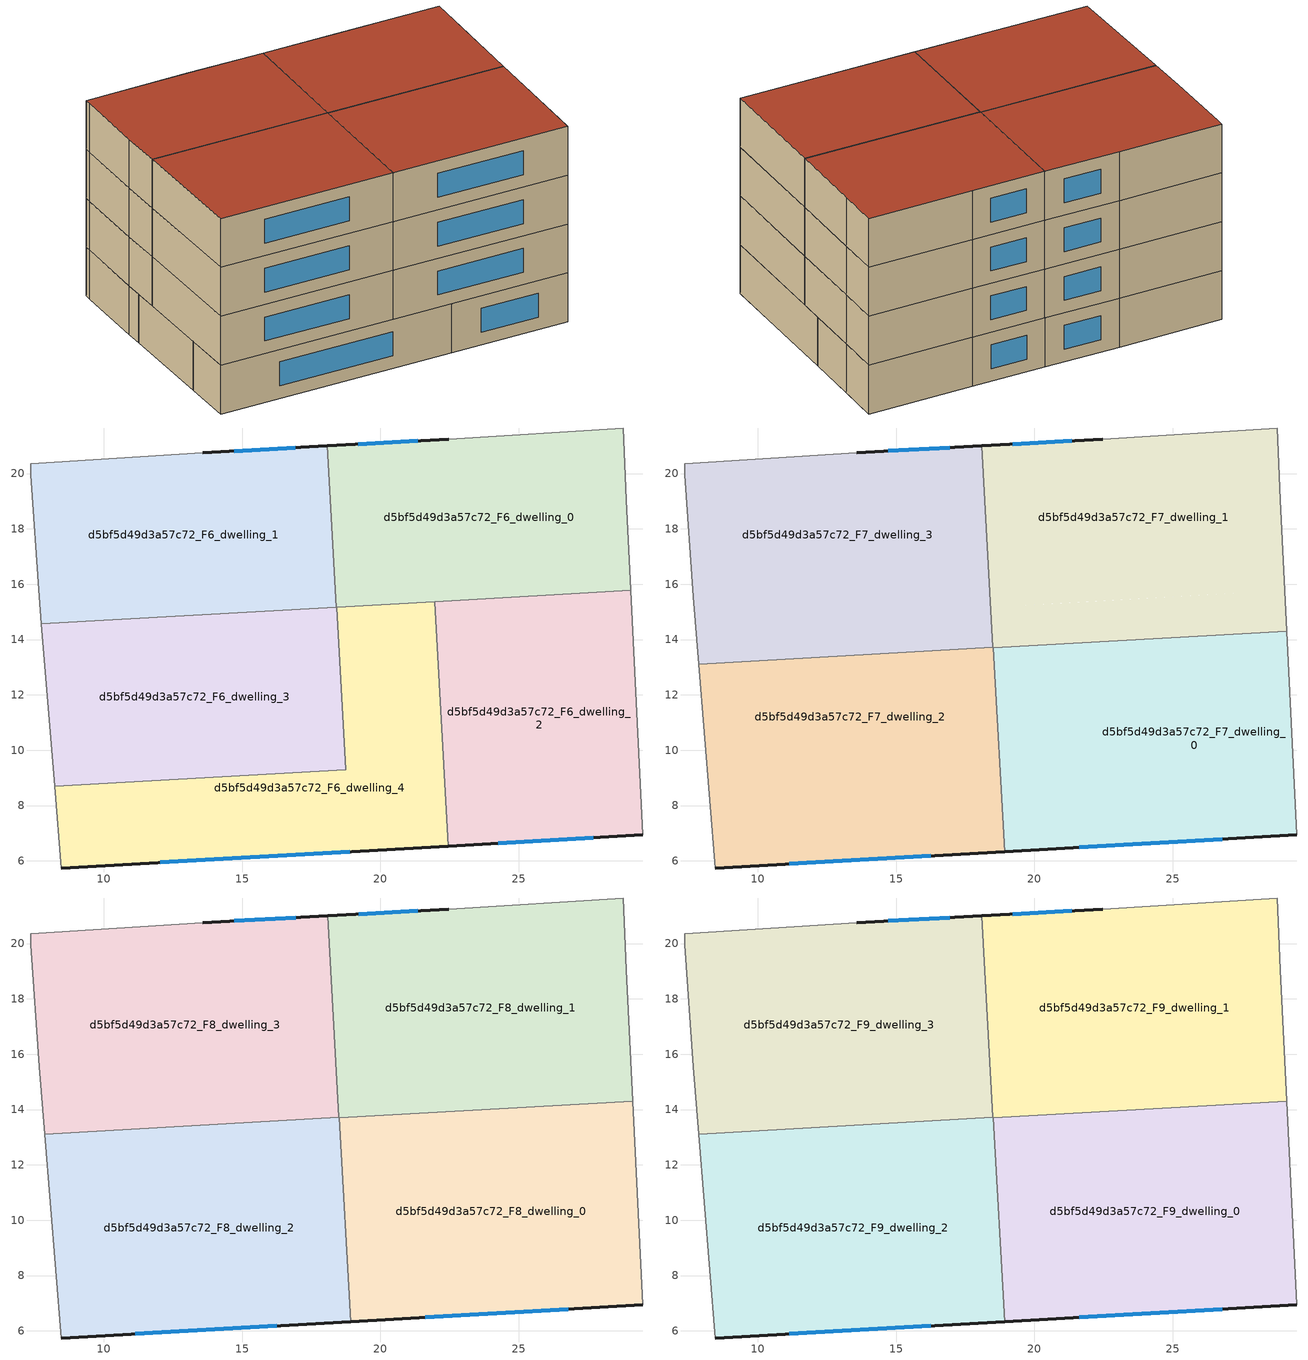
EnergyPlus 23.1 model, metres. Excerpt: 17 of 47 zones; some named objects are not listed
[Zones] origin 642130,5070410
d5bf5d49d3a57c72_F6_dwelling_0
 floor to d5bf5d49d3a57c72_F5_dwelling_0 (EU_floor_Construction): 28.78,21.65 28.88,19.04 29.04,15.77 18.41,15.17 18.07,21 22.48,21.25 z18
 wall outside (EU_wall_Construction): 22.48,21.25 18.07,21 z18:21
 wall adiabatic (EU_wall_Construction): 29.04,15.77 28.88,19.04 28.78,21.65 22.48,21.25 z18:21
 wall to d5bf5d49d3a57c72_F6_dwelling_1 (EU_wall_Construction): 18.07,21 18.41,15.17 z18:21
 wall to d5bf5d49d3a57c72_F6_dwelling_2 (EU_wall_Construction): 21.96,15.37 29.04,15.77 z18:21
 wall to d5bf5d49d3a57c72_F6_dwelling_4 (EU_wall_Construction): 18.42,15.17 21.96,15.37 z18:21
 wall to d5bf5d49d3a57c72_F6_dwelling_3 (EU_wall_Construction): 18.4,15.17 18.42,15.17 z18:21
 window (EU_Window_Construction): 21.35,21.19 19.2,21.06 z18.77:20.23
d5bf5d49d3a57c72_F6_dwelling_1
 floor to d5bf5d49d3a57c72_F5_dwelling_1 (EU_floor_Construction): 18.07,21 18.41,15.17 7.75,14.56 7.67,15.55 7.37,19.95 7.37,20.35 13.57,20.75 z18
 wall outside (EU_wall_Construction): 18.07,21 13.57,20.75 z18:21
 wall adiabatic (EU_wall_Construction): 13.57,20.75 7.37,20.35 7.37,19.95 7.67,15.55 7.75,14.56 z18:21
 wall to d5bf5d49d3a57c72_F6_dwelling_3 (EU_wall_Construction): 7.75,14.56 18.41,15.17 z18:21
 window (EU_Window_Construction): 16.92,20.94 14.72,20.81 z18.77:20.23
d5bf5d49d3a57c72_F6_dwelling_2
 floor to d5bf5d49d3a57c72_F5_dwelling_2 (EU_floor_Construction): 29.04,15.77 29.48,6.93 22.46,6.54 21.96,15.37 z18
 wall outside (EU_wall_Construction): 22.46,6.54 29.48,6.93 z18:21
 wall to d5bf5d49d3a57c72_F6_dwelling_4 (EU_wall_Construction): 21.96,15.37 22.46,6.54 z18:21
 wall adiabatic (EU_wall_Construction): 29.48,6.93 29.04,15.77 z18:21
 window (EU_Window_Construction): 24.25,6.64 27.69,6.83 z18.77:20.23
d5bf5d49d3a57c72_F6_dwelling_3
 floor to d5bf5d49d3a57c72_F5_dwelling_3 (EU_floor_Construction): 18.42,15.17 18.76,9.29 8.22,8.7 7.75,14.56 z18
 wall to d5bf5d49d3a57c72_F6_dwelling_4 (EU_wall_Construction): 8.22,8.7 18.76,9.29 18.42,15.17 z18:21
 wall adiabatic (EU_wall_Construction): 7.75,14.56 8.22,8.7 z18:21
d5bf5d49d3a57c72_F6_dwelling_4
 floor to d5bf5d49d3a57c72_F5_dwelling_4 (EU_floor_Construction): 21.96,15.37 22.46,6.54 8.46,5.74 8.22,8.7 18.76,9.29 18.42,15.17 z18
 wall outside (EU_wall_Construction): 8.46,5.74 22.46,6.54 z18:21
 wall adiabatic (EU_wall_Construction): 8.22,8.7 8.46,5.74 z18:21
 window (EU_Window_Construction): 12.04,5.94 18.89,6.33 z18.77:20.23
d5bf5d49d3a57c72_F7_dwelling_0
 floor to d5bf5d49d3a57c72_F6_dwelling_2 (EU_floor_Construction): 29.12,14.3 29.48,6.93 22.46,6.54 22.04,13.89 z21
 floor to d5bf5d49d3a57c72_F6_dwelling_4 (EU_floor_Construction): 22.04,13.89 22.46,6.54 18.92,6.34 18.51,13.69 z21
 wall outside (EU_wall_Construction): 18.92,6.33 29.48,6.93 z21:24
 wall to d5bf5d49d3a57c72_F7_dwelling_1 (EU_wall_Construction): 29.12,14.3 18.51,13.69 z21:24
 wall adiabatic (EU_wall_Construction): 29.48,6.93 29.12,14.3 z21:24
 wall to d5bf5d49d3a57c72_F7_dwelling_2 (EU_wall_Construction): 18.51,13.69 18.92,6.33 z21:24
 window (EU_Window_Construction): 21.62,6.49 26.78,6.78 z21.77:23.23
d5bf5d49d3a57c72_F7_dwelling_1
 floor to d5bf5d49d3a57c72_F6_dwelling_0 (EU_floor_Construction): 28.78,21.65 28.88,19.04 29.04,15.77 18.42,15.17 18.09,21 22.48,21.25 z21
 floor to d5bf5d49d3a57c72_F6_dwelling_2 (EU_floor_Construction): 29.04,15.77 29.12,14.3 22.04,13.89 21.96,15.37 z21
 floor to d5bf5d49d3a57c72_F6_dwelling_4 (EU_floor_Construction): 21.96,15.37 22.04,13.89 18.51,13.69 18.42,15.17 z21
 wall outside (EU_wall_Construction): 22.48,21.25 18.09,21 z21:24
 wall adiabatic (EU_wall_Construction): 29.12,14.3 28.88,19.04 28.78,21.65 22.48,21.25 z21:24
 wall to d5bf5d49d3a57c72_F7_dwelling_3 (EU_wall_Construction): 18.09,21 18.5,13.72 z21:24
 wall to d5bf5d49d3a57c72_F7_dwelling_2 (EU_wall_Construction): 18.51,13.72 18.51,13.69 z21:24
 window (EU_Window_Construction): 21.36,21.19 19.21,21.07 z21.77:23.23
d5bf5d49d3a57c72_F7_dwelling_2
 floor to d5bf5d49d3a57c72_F6_dwelling_3 (EU_floor_Construction): 18.5,13.72 18.76,9.29 8.22,8.7 7.87,13.11 z21
 floor to d5bf5d49d3a57c72_F6_dwelling_4 (EU_floor_Construction): 18.51,13.72 18.92,6.34 8.46,5.74 8.22,8.7 18.76,9.29 z21
 wall outside (EU_wall_Construction): 8.46,5.74 18.92,6.33 z21:24
 wall adiabatic (EU_wall_Construction): 7.86,13.11 8.46,5.74 z21:24
 wall to d5bf5d49d3a57c72_F7_dwelling_3 (EU_wall_Construction): 18.51,13.72 7.86,13.11 z21:24
 window (EU_Window_Construction): 11.14,5.89 16.25,6.18 z21.77:23.23
d5bf5d49d3a57c72_F7_dwelling_3
 floor to d5bf5d49d3a57c72_F6_dwelling_1 (EU_floor_Construction): 18.07,21 18.41,15.17 7.75,14.56 7.67,15.55 7.37,19.95 7.37,20.35 13.57,20.75 z21
 floor to d5bf5d49d3a57c72_F6_dwelling_0 (EU_floor_Construction): 18.09,21 18.42,15.17 18.41,15.17 18.07,21 z21
 floor to d5bf5d49d3a57c72_F6_dwelling_3 (EU_floor_Construction): 18.42,15.17 18.5,13.72 7.87,13.11 7.75,14.56 z21
 wall outside (EU_wall_Construction): 18.09,21 13.57,20.75 z21:24
 wall adiabatic (EU_wall_Construction): 13.57,20.75 7.37,20.35 7.37,19.95 7.67,15.55 7.86,13.11 z21:24
 window (EU_Window_Construction): 16.94,20.94 14.73,20.81 z21.77:23.23
d5bf5d49d3a57c72_F8_dwelling_0
 floor to d5bf5d49d3a57c72_F7_dwelling_0 (EU_floor_Construction): 29.12,14.3 29.48,6.93 18.92,6.33 18.51,13.69 z24
 wall outside (EU_wall_Construction): 18.92,6.33 29.48,6.93 z24:27
 wall to d5bf5d49d3a57c72_F8_dwelling_1 (EU_wall_Construction): 29.12,14.3 18.51,13.69 z24:27
 wall adiabatic (EU_wall_Construction): 29.48,6.93 29.12,14.3 z24:27
 wall to d5bf5d49d3a57c72_F8_dwelling_2 (EU_wall_Construction): 18.51,13.69 18.92,6.33 z24:27
 window (EU_Window_Construction): 21.62,6.49 26.78,6.78 z24.77:26.23
d5bf5d49d3a57c72_F8_dwelling_1
 floor to d5bf5d49d3a57c72_F7_dwelling_1 (EU_floor_Construction): 28.78,21.65 28.88,19.04 29.12,14.3 18.51,13.69 18.09,21 22.48,21.25 z24
 wall outside (EU_wall_Construction): 22.48,21.25 18.09,21 z24:27
 wall adiabatic (EU_wall_Construction): 29.12,14.3 28.88,19.04 28.78,21.65 22.48,21.25 z24:27
 wall to d5bf5d49d3a57c72_F8_dwelling_3 (EU_wall_Construction): 18.09,21 18.5,13.72 z24:27
 wall to d5bf5d49d3a57c72_F8_dwelling_2 (EU_wall_Construction): 18.51,13.72 18.51,13.69 z24:27
 window (EU_Window_Construction): 21.36,21.19 19.21,21.07 z24.77:26.23
d5bf5d49d3a57c72_F8_dwelling_2
 floor to d5bf5d49d3a57c72_F7_dwelling_2 (EU_floor_Construction): 18.51,13.72 18.92,6.33 8.46,5.74 7.86,13.11 z24
 wall outside (EU_wall_Construction): 8.46,5.74 18.92,6.33 z24:27
 wall adiabatic (EU_wall_Construction): 7.86,13.11 8.46,5.74 z24:27
 wall to d5bf5d49d3a57c72_F8_dwelling_3 (EU_wall_Construction): 18.51,13.72 7.86,13.11 z24:27
 window (EU_Window_Construction): 11.14,5.89 16.25,6.18 z24.77:26.23
d5bf5d49d3a57c72_F8_dwelling_3
 floor to d5bf5d49d3a57c72_F7_dwelling_3 (EU_floor_Construction): 18.09,21 18.51,13.72 7.86,13.11 7.67,15.55 7.37,19.95 7.37,20.35 13.57,20.75 z24
 wall outside (EU_wall_Construction): 18.09,21 13.57,20.75 z24:27
 wall adiabatic (EU_wall_Construction): 13.57,20.75 7.37,20.35 7.37,19.95 7.67,15.55 7.86,13.11 z24:27
 window (EU_Window_Construction): 16.94,20.94 14.73,20.81 z24.77:26.23
d5bf5d49d3a57c72_F9_dwelling_0
 floor to d5bf5d49d3a57c72_F8_dwelling_0 (EU_floor_Construction): 29.12,14.3 29.48,6.93 18.92,6.33 18.51,13.69 z27
 wall outside (EU_wall_Construction): 18.92,6.33 29.48,6.93 z27:30
 wall to d5bf5d49d3a57c72_F9_dwelling_1 (EU_wall_Construction): 29.12,14.3 18.51,13.69 z27:30
 wall adiabatic (EU_wall_Construction): 29.48,6.93 29.12,14.3 z27:30
 wall to d5bf5d49d3a57c72_F9_dwelling_2 (EU_wall_Construction): 18.51,13.69 18.92,6.33 z27:30
 window (EU_Window_Construction): 21.62,6.49 26.78,6.78 z27.77:29.23
 roof outside (EU_roof_Construction): 29.48,6.93 29.12,14.3 18.51,13.69 18.92,6.33 z30
d5bf5d49d3a57c72_F9_dwelling_1
 floor to d5bf5d49d3a57c72_F8_dwelling_1 (EU_floor_Construction): 28.78,21.65 28.88,19.04 29.12,14.3 18.51,13.69 18.09,21 22.48,21.25 z27
 wall outside (EU_wall_Construction): 22.48,21.25 18.09,21 z27:30
 wall adiabatic (EU_wall_Construction): 29.12,14.3 28.88,19.04 28.78,21.65 22.48,21.25 z27:30
 wall to d5bf5d49d3a57c72_F9_dwelling_3 (EU_wall_Construction): 18.09,21 18.5,13.72 z27:30
 wall to d5bf5d49d3a57c72_F9_dwelling_2 (EU_wall_Construction): 18.51,13.72 18.51,13.69 z27:30
 window (EU_Window_Construction): 21.36,21.19 19.21,21.07 z27.77:29.23
 roof outside (EU_roof_Construction): 29.12,14.3 28.88,19.04 28.78,21.65 22.48,21.25 18.09,21 18.51,13.69 z30
d5bf5d49d3a57c72_F9_dwelling_2
 floor to d5bf5d49d3a57c72_F8_dwelling_2 (EU_floor_Construction): 18.51,13.72 18.92,6.33 8.46,5.74 7.86,13.11 z27
 wall outside (EU_wall_Construction): 8.46,5.74 18.92,6.33 z27:30
 wall adiabatic (EU_wall_Construction): 7.86,13.11 8.46,5.74 z27:30
 wall to d5bf5d49d3a57c72_F9_dwelling_3 (EU_wall_Construction): 18.51,13.72 7.86,13.11 z27:30
 window (EU_Window_Construction): 11.14,5.89 16.25,6.18 z27.77:29.23
 roof outside (EU_roof_Construction): 18.92,6.33 18.51,13.72 7.86,13.11 8.46,5.74 z30
d5bf5d49d3a57c72_F9_dwelling_3
 floor to d5bf5d49d3a57c72_F8_dwelling_3 (EU_floor_Construction): 18.09,21 18.51,13.72 7.86,13.11 7.67,15.55 7.37,19.95 7.37,20.35 13.57,20.75 z27
 wall outside (EU_wall_Construction): 18.09,21 13.57,20.75 z27:30
 wall adiabatic (EU_wall_Construction): 13.57,20.75 7.37,20.35 7.37,19.95 7.67,15.55 7.86,13.11 z27:30
 window (EU_Window_Construction): 16.94,20.94 14.73,20.81 z27.77:29.23
 roof outside (EU_roof_Construction): 18.51,13.72 18.09,21 13.57,20.75 7.37,20.35 7.37,19.95 7.67,15.55 7.86,13.11 z30
[Building]
EU S2 Campaign: North Axis=0; Terrain=City; Solar Distribution=FullExterior
[Site:Location]
Lyon-Bron: Latitude=45.75; Longitude=5; Time Zone=1; Elevation=198
[SizingPeriod:WeatherFileDays]
AnnualSizingPeriod: Begin Month=1; Begin Day of Month=1; End Month=12; End Day of Month=31; Day of Week for Start Day=Monday; Use Weather File Daylight Saving Period=No; Use Weather File Rain and Snow Indicators=No
[MATERIAL]
EU_InternalMass_Material: Roughness=MediumRough; Thickness=0.1; Conductivity=1; Density=1800; Specific Heat=900; Thermal Absorptance=0.9; Solar Absorptance=0.7; Visible Absorptance=0.7
[MATERIAL:NOMASS] Roughness=MediumRough; Thermal Absorptance=0.9; Solar Absorptance=0.7; Visible Absorptance=0.7
Name | Thermal Resistance
EU_wall_NoMass | 0.370959
EU_roof_NoMass | 0.369943
EU_floor_NoMass | 0.443696
[WINDOWMATERIAL:SIMPLEGLAZINGSYSTEM]
EU_Window_SimpleGlazing: UFactor=2.34218; Solar Heat Gain Coefficient=0.76; Visible Transmittance=0.76
[CONSTRUCTION]
EU_wall_Construction: EU_wall_NoMass
EU_roof_Construction: EU_roof_NoMass
EU_floor_Construction: EU_floor_NoMass
EU_Window_Construction: EU_Window_SimpleGlazing
EU_InternalMass_Construction: EU_InternalMass_Material
[ZONE] Type=1; Multiplier=1; Ceiling Height=autocalculate; Floor Area=autocalculate; Part of Total Floor Area=Yes
Name | Volume
d5bf5d49d3a57c72_F6_dwelling_0 | 187.51
d5bf5d49d3a57c72_F7_dwelling_0; d5bf5d49d3a57c72_F8_dwelling_0; d5bf5d49d3a57c72_F9_dwelling_0; d5bf5d49d3a57c72_F7_dwelling_2; d5bf5d49d3a57c72_F8_dwelling_2; d5bf5d49d3a57c72_F9_dwelling_2 | 234.404
d5bf5d49d3a57c72_F6_dwelling_1 | 187.505
d5bf5d49d3a57c72_F7_dwelling_1; d5bf5d49d3a57c72_F8_dwelling_1; d5bf5d49d3a57c72_F9_dwelling_1 | 234.395
d5bf5d49d3a57c72_F6_dwelling_2 | 187.53
d5bf5d49d3a57c72_F6_dwelling_3 | 187.545
d5bf5d49d3a57c72_F7_dwelling_3; d5bf5d49d3a57c72_F8_dwelling_3; d5bf5d49d3a57c72_F9_dwelling_3 | 234.414
d5bf5d49d3a57c72_F6_dwelling_4 | 187.512
[INTERNALMASS] Construction=EU_InternalMass_Construction
Name | Zone or ZoneList | Surface Area
d5bf5d49d3a57c72_F6_dwelling_0_EU_InternalMass | d5bf5d49d3a57c72_F6_dwelling_0 | 62.5027
d5bf5d49d3a57c72_F6_dwelling_1_EU_InternalMass | d5bf5d49d3a57c72_F6_dwelling_1 | 62.5007
d5bf5d49d3a57c72_F6_dwelling_2_EU_InternalMass | d5bf5d49d3a57c72_F6_dwelling_2 | 62.5107
d5bf5d49d3a57c72_F6_dwelling_3_EU_InternalMass | d5bf5d49d3a57c72_F6_dwelling_3 | 62.5171
d5bf5d49d3a57c72_F6_dwelling_4_EU_InternalMass | d5bf5d49d3a57c72_F6_dwelling_4 | 62.504
d5bf5d49d3a57c72_F7_dwelling_0_EU_InternalMass | d5bf5d49d3a57c72_F7_dwelling_0 | 78.1341
d5bf5d49d3a57c72_F7_dwelling_1_EU_InternalMass | d5bf5d49d3a57c72_F7_dwelling_1 | 78.1307
d5bf5d49d3a57c72_F7_dwelling_2_EU_InternalMass | d5bf5d49d3a57c72_F7_dwelling_2 | 78.1317
d5bf5d49d3a57c72_F7_dwelling_3_EU_InternalMass | d5bf5d49d3a57c72_F7_dwelling_3 | 78.1376
d5bf5d49d3a57c72_F8_dwelling_0_EU_InternalMass | d5bf5d49d3a57c72_F8_dwelling_0 | 78.1341
d5bf5d49d3a57c72_F8_dwelling_1_EU_InternalMass | d5bf5d49d3a57c72_F8_dwelling_1 | 78.1307
d5bf5d49d3a57c72_F8_dwelling_2_EU_InternalMass | d5bf5d49d3a57c72_F8_dwelling_2 | 78.1317
d5bf5d49d3a57c72_F8_dwelling_3_EU_InternalMass | d5bf5d49d3a57c72_F8_dwelling_3 | 78.1376
d5bf5d49d3a57c72_F9_dwelling_0_EU_InternalMass | d5bf5d49d3a57c72_F9_dwelling_0 | 78.1341
d5bf5d49d3a57c72_F9_dwelling_1_EU_InternalMass | d5bf5d49d3a57c72_F9_dwelling_1 | 78.1307
d5bf5d49d3a57c72_F9_dwelling_2_EU_InternalMass | d5bf5d49d3a57c72_F9_dwelling_2 | 78.1317
d5bf5d49d3a57c72_F9_dwelling_3_EU_InternalMass | d5bf5d49d3a57c72_F9_dwelling_3 | 78.1376
[OTHEREQUIPMENT] Fuel Type=Electricity; Design Level Calculation Method=Watts/Area; Power per Zone Floor Area=1; Fraction Latent=0; Fraction Radiant=0; Fraction Lost=0; Carbon Dioxide Generation Rate=0; EndUse Subcategory=EU_Step8_InternalGains
Name | Zone or ZoneList or Space or SpaceList | Schedule
EU_Step8_InternalGain_d5bf5d49d3a57c72_F6_dwelling_0_f000 | d5bf5d49d3a57c72_F6_dwelling_0 | EU_Step8_GainSchedule_d5bf5d49d3a57c72_F6_dwelling_0_f000
EU_Step8_InternalGain_d5bf5d49d3a57c72_F6_dwelling_1_f000 | d5bf5d49d3a57c72_F6_dwelling_1 | EU_Step8_GainSchedule_d5bf5d49d3a57c72_F6_dwelling_1_f000
EU_Step8_InternalGain_d5bf5d49d3a57c72_F6_dwelling_2_f000 | d5bf5d49d3a57c72_F6_dwelling_2 | EU_Step8_GainSchedule_d5bf5d49d3a57c72_F6_dwelling_2_f000
EU_Step8_InternalGain_d5bf5d49d3a57c72_F6_dwelling_3_f000 | d5bf5d49d3a57c72_F6_dwelling_3 | EU_Step8_GainSchedule_d5bf5d49d3a57c72_F6_dwelling_3_f000
EU_Step8_InternalGain_d5bf5d49d3a57c72_F6_dwelling_4_f000 | d5bf5d49d3a57c72_F6_dwelling_4 | EU_Step8_GainSchedule_d5bf5d49d3a57c72_F6_dwelling_4_f000
EU_Step8_InternalGain_d5bf5d49d3a57c72_F7_dwelling_0_f000 | d5bf5d49d3a57c72_F7_dwelling_0 | EU_Step8_GainSchedule_d5bf5d49d3a57c72_F7_dwelling_0_f000
EU_Step8_InternalGain_d5bf5d49d3a57c72_F7_dwelling_1_f000 | d5bf5d49d3a57c72_F7_dwelling_1 | EU_Step8_GainSchedule_d5bf5d49d3a57c72_F7_dwelling_1_f000
EU_Step8_InternalGain_d5bf5d49d3a57c72_F7_dwelling_2_f000 | d5bf5d49d3a57c72_F7_dwelling_2 | EU_Step8_GainSchedule_d5bf5d49d3a57c72_F7_dwelling_2_f000
EU_Step8_InternalGain_d5bf5d49d3a57c72_F7_dwelling_3_f000 | d5bf5d49d3a57c72_F7_dwelling_3 | EU_Step8_GainSchedule_d5bf5d49d3a57c72_F7_dwelling_3_f000
EU_Step8_InternalGain_d5bf5d49d3a57c72_F8_dwelling_0_f000 | d5bf5d49d3a57c72_F8_dwelling_0 | EU_Step8_GainSchedule_d5bf5d49d3a57c72_F8_dwelling_0_f000
EU_Step8_InternalGain_d5bf5d49d3a57c72_F8_dwelling_1_f000 | d5bf5d49d3a57c72_F8_dwelling_1 | EU_Step8_GainSchedule_d5bf5d49d3a57c72_F8_dwelling_1_f000
EU_Step8_InternalGain_d5bf5d49d3a57c72_F8_dwelling_2_f000 | d5bf5d49d3a57c72_F8_dwelling_2 | EU_Step8_GainSchedule_d5bf5d49d3a57c72_F8_dwelling_2_f000
EU_Step8_InternalGain_d5bf5d49d3a57c72_F8_dwelling_3_f000 | d5bf5d49d3a57c72_F8_dwelling_3 | EU_Step8_GainSchedule_d5bf5d49d3a57c72_F8_dwelling_3_f000
EU_Step8_InternalGain_d5bf5d49d3a57c72_F9_dwelling_0_f000 | d5bf5d49d3a57c72_F9_dwelling_0 | EU_Step8_GainSchedule_d5bf5d49d3a57c72_F9_dwelling_0_f000
EU_Step8_InternalGain_d5bf5d49d3a57c72_F9_dwelling_1_f000 | d5bf5d49d3a57c72_F9_dwelling_1 | EU_Step8_GainSchedule_d5bf5d49d3a57c72_F9_dwelling_1_f000
EU_Step8_InternalGain_d5bf5d49d3a57c72_F9_dwelling_2_f000 | d5bf5d49d3a57c72_F9_dwelling_2 | EU_Step8_GainSchedule_d5bf5d49d3a57c72_F9_dwelling_2_f000
EU_Step8_InternalGain_d5bf5d49d3a57c72_F9_dwelling_3_f000 | d5bf5d49d3a57c72_F9_dwelling_3 | EU_Step8_GainSchedule_d5bf5d49d3a57c72_F9_dwelling_3_f000
[ZONEVENTILATION:DESIGNFLOWRATE] Schedule=EU_AlwaysOn; Design Flow Rate Calculation Method=AirChanges/Hour; Air Changes per Hour=0.44192; Ventilation Type=Natural; Fan Pressure Rise=0; Fan Total Efficiency=1; Constant Term Coefficient=1; Temperature Term Coefficient=0; Velocity Term Coefficient=0; Velocity Squared Term Coefficient=0; Minimum Indoor Temperature=-100; Maximum Indoor Temperature=100; Delta Temperature=-100; Minimum Outdoor Temperature=-100; Maximum Outdoor Temperature=100; Maximum Wind Speed=40
Name | Zone or ZoneList or Space or SpaceList
EU_ConstantAir_d5bf5d49d3a57c72_F6_dwelling_0 | d5bf5d49d3a57c72_F6_dwelling_0
EU_ConstantAir_d5bf5d49d3a57c72_F6_dwelling_1 | d5bf5d49d3a57c72_F6_dwelling_1
EU_ConstantAir_d5bf5d49d3a57c72_F6_dwelling_2 | d5bf5d49d3a57c72_F6_dwelling_2
EU_ConstantAir_d5bf5d49d3a57c72_F6_dwelling_3 | d5bf5d49d3a57c72_F6_dwelling_3
EU_ConstantAir_d5bf5d49d3a57c72_F6_dwelling_4 | d5bf5d49d3a57c72_F6_dwelling_4
EU_ConstantAir_d5bf5d49d3a57c72_F7_dwelling_0 | d5bf5d49d3a57c72_F7_dwelling_0
EU_ConstantAir_d5bf5d49d3a57c72_F7_dwelling_1 | d5bf5d49d3a57c72_F7_dwelling_1
EU_ConstantAir_d5bf5d49d3a57c72_F7_dwelling_2 | d5bf5d49d3a57c72_F7_dwelling_2
EU_ConstantAir_d5bf5d49d3a57c72_F7_dwelling_3 | d5bf5d49d3a57c72_F7_dwelling_3
EU_ConstantAir_d5bf5d49d3a57c72_F8_dwelling_0 | d5bf5d49d3a57c72_F8_dwelling_0
EU_ConstantAir_d5bf5d49d3a57c72_F8_dwelling_1 | d5bf5d49d3a57c72_F8_dwelling_1
EU_ConstantAir_d5bf5d49d3a57c72_F8_dwelling_2 | d5bf5d49d3a57c72_F8_dwelling_2
EU_ConstantAir_d5bf5d49d3a57c72_F8_dwelling_3 | d5bf5d49d3a57c72_F8_dwelling_3
EU_ConstantAir_d5bf5d49d3a57c72_F9_dwelling_0 | d5bf5d49d3a57c72_F9_dwelling_0
EU_ConstantAir_d5bf5d49d3a57c72_F9_dwelling_1 | d5bf5d49d3a57c72_F9_dwelling_1
EU_ConstantAir_d5bf5d49d3a57c72_F9_dwelling_2 | d5bf5d49d3a57c72_F9_dwelling_2
EU_ConstantAir_d5bf5d49d3a57c72_F9_dwelling_3 | d5bf5d49d3a57c72_F9_dwelling_3
[HVACTEMPLATE:ZONE:IDEALLOADSAIRSYSTEM] System Availability Schedule=EU_AlwaysOn; Maximum Heating Supply Air Temperature=50; Minimum Cooling Supply Air Temperature=13; Maximum Heating Supply Air Humidity Ratio=0.0156; Minimum Cooling Supply Air Humidity Ratio=0.0077; Heating Limit=NoLimit; Cooling Limit=NoLimit; Heating Availability Schedule=EU_AlwaysOn; Cooling Availability Schedule=EU_CoolingOff; Dehumidification Control Type=ConstantSensibleHeatRatio; Cooling Sensible Heat Ratio=0.7; Dehumidification Setpoint=60; Humidification Control Type=None; Humidification Setpoint=30; Outdoor Air Method=None; Outdoor Air Flow Rate per Person=0.00944; Outdoor Air Flow Rate per Zone Floor Area=0; Outdoor Air Flow Rate per Zone=0; Demand Controlled Ventilation Type=None; Outdoor Air Economizer Type=NoEconomizer; Heat Recovery Type=None; Sensible Heat Recovery Effectiveness=0.7; Latent Heat Recovery Effectiveness=0.65
Name | Template Thermostat
d5bf5d49d3a57c72_F6_dwelling_0 | EU_HeatOnly_d5bf5d49d3a57c72_F6_dwelling_0
d5bf5d49d3a57c72_F6_dwelling_1 | EU_HeatOnly_d5bf5d49d3a57c72_F6_dwelling_1
d5bf5d49d3a57c72_F6_dwelling_2 | EU_HeatOnly_d5bf5d49d3a57c72_F6_dwelling_2
d5bf5d49d3a57c72_F6_dwelling_3 | EU_HeatOnly_d5bf5d49d3a57c72_F6_dwelling_3
d5bf5d49d3a57c72_F6_dwelling_4 | EU_HeatOnly_d5bf5d49d3a57c72_F6_dwelling_4
d5bf5d49d3a57c72_F7_dwelling_0 | EU_HeatOnly_d5bf5d49d3a57c72_F7_dwelling_0
d5bf5d49d3a57c72_F7_dwelling_1 | EU_HeatOnly_d5bf5d49d3a57c72_F7_dwelling_1
d5bf5d49d3a57c72_F7_dwelling_2 | EU_HeatOnly_d5bf5d49d3a57c72_F7_dwelling_2
d5bf5d49d3a57c72_F7_dwelling_3 | EU_HeatOnly_d5bf5d49d3a57c72_F7_dwelling_3
d5bf5d49d3a57c72_F8_dwelling_0 | EU_HeatOnly_d5bf5d49d3a57c72_F8_dwelling_0
d5bf5d49d3a57c72_F8_dwelling_1 | EU_HeatOnly_d5bf5d49d3a57c72_F8_dwelling_1
d5bf5d49d3a57c72_F8_dwelling_2 | EU_HeatOnly_d5bf5d49d3a57c72_F8_dwelling_2
d5bf5d49d3a57c72_F8_dwelling_3 | EU_HeatOnly_d5bf5d49d3a57c72_F8_dwelling_3
d5bf5d49d3a57c72_F9_dwelling_0 | EU_HeatOnly_d5bf5d49d3a57c72_F9_dwelling_0
d5bf5d49d3a57c72_F9_dwelling_1 | EU_HeatOnly_d5bf5d49d3a57c72_F9_dwelling_1
d5bf5d49d3a57c72_F9_dwelling_2 | EU_HeatOnly_d5bf5d49d3a57c72_F9_dwelling_2
d5bf5d49d3a57c72_F9_dwelling_3 | EU_HeatOnly_d5bf5d49d3a57c72_F9_dwelling_3
[SIZING:ZONE] Zone Cooling Design Supply Air Temperature Input Method=SupplyAirTemperature; Zone Cooling Design Supply Air Temperature=13; Zone Heating Design Supply Air Temperature Input Method=SupplyAirTemperature; Zone Heating Design Supply Air Temperature=50; Zone Cooling Design Supply Air Humidity Ratio=0.008; Zone Heating Design Supply Air Humidity Ratio=0.008; Cooling Design Air Flow Method=DesignDay; Cooling Design Air Flow Rate=0; Cooling Minimum Air Flow per Zone Floor Area=0.000762; Cooling Minimum Air Flow=0; Cooling Minimum Air Flow Fraction=0.2; Heating Design Air Flow Method=DesignDay; Heating Design Air Flow Rate=0; Heating Maximum Air Flow per Zone Floor Area=0.002032; Heating Maximum Air Flow=0.141576; Heating Maximum Air Flow Fraction=0.3; Account for Dedicated Outdoor Air System=No; Dedicated Outdoor Air System Control Strategy=NeutralSupplyAir; Dedicated Outdoor Air Low Setpoint Temperature for Design=autosize; Dedicated Outdoor Air High Setpoint Temperature for Design=autosize; Zone Load Sizing Method=Sensible Load Only No Latent Load; Zone Latent Cooling Design Supply Air Humidity Ratio Input Method=HumidityRatioDifference; Zone Cooling Design Supply Air Humidity Ratio Difference=0.005; Zone Latent Heating Design Supply Air Humidity Ratio Input Method=HumidityRatioDifference; Zone Humidification Design Supply Air Humidity Ratio Difference=0.005
d5bf5d49d3a57c72_F6_dwelling_0; d5bf5d49d3a57c72_F6_dwelling_1; d5bf5d49d3a57c72_F6_dwelling_2; d5bf5d49d3a57c72_F6_dwelling_3; d5bf5d49d3a57c72_F6_dwelling_4; d5bf5d49d3a57c72_F7_dwelling_0; d5bf5d49d3a57c72_F7_dwelling_1; d5bf5d49d3a57c72_F7_dwelling_2; d5bf5d49d3a57c72_F7_dwelling_3; d5bf5d49d3a57c72_F8_dwelling_0; d5bf5d49d3a57c72_F8_dwelling_1; d5bf5d49d3a57c72_F8_dwelling_2; d5bf5d49d3a57c72_F8_dwelling_3; d5bf5d49d3a57c72_F9_dwelling_0; d5bf5d49d3a57c72_F9_dwelling_1; d5bf5d49d3a57c72_F9_dwelling_2; d5bf5d49d3a57c72_F9_dwelling_3
[SCHEDULE:CONSTANT]
Name | Hourly Value
EU_AlwaysOn | 1
EU_CoolingOff | 0
[SCHEDULE:FILE] Column Number=1; Rows to Skip at Top=0; Number of Hours of Data=8760; Column Separator=Comma; Interpolate to Timestep=No; Minutes per Item=60; Adjust Schedule for Daylight Savings=Yes
Name | File
EU_Step8_GainSchedule_d5bf5d49d3a57c72_F6_dwelling_0_f000 | ../../schedules/d5bf5d49d3a57c72/d5bf5d49d3a57c72_F6_dwelling_0_f000_gain.csv
EU_Step8_GainSchedule_d5bf5d49d3a57c72_F6_dwelling_1_f000 | ../../schedules/d5bf5d49d3a57c72/d5bf5d49d3a57c72_F6_dwelling_1_f000_gain.csv
EU_Step8_GainSchedule_d5bf5d49d3a57c72_F6_dwelling_2_f000 | ../../schedules/d5bf5d49d3a57c72/d5bf5d49d3a57c72_F6_dwelling_2_f000_gain.csv
EU_Step8_GainSchedule_d5bf5d49d3a57c72_F6_dwelling_3_f000 | ../../schedules/d5bf5d49d3a57c72/d5bf5d49d3a57c72_F6_dwelling_3_f000_gain.csv
EU_Step8_GainSchedule_d5bf5d49d3a57c72_F6_dwelling_4_f000 | ../../schedules/d5bf5d49d3a57c72/d5bf5d49d3a57c72_F6_dwelling_4_f000_gain.csv
EU_Step8_GainSchedule_d5bf5d49d3a57c72_F7_dwelling_0_f000 | ../../schedules/d5bf5d49d3a57c72/d5bf5d49d3a57c72_F7_dwelling_0_f000_gain.csv
EU_Step8_GainSchedule_d5bf5d49d3a57c72_F7_dwelling_1_f000 | ../../schedules/d5bf5d49d3a57c72/d5bf5d49d3a57c72_F7_dwelling_1_f000_gain.csv
EU_Step8_GainSchedule_d5bf5d49d3a57c72_F7_dwelling_2_f000 | ../../schedules/d5bf5d49d3a57c72/d5bf5d49d3a57c72_F7_dwelling_2_f000_gain.csv
EU_Step8_GainSchedule_d5bf5d49d3a57c72_F7_dwelling_3_f000 | ../../schedules/d5bf5d49d3a57c72/d5bf5d49d3a57c72_F7_dwelling_3_f000_gain.csv
EU_Step8_GainSchedule_d5bf5d49d3a57c72_F8_dwelling_0_f000 | ../../schedules/d5bf5d49d3a57c72/d5bf5d49d3a57c72_F8_dwelling_0_f000_gain.csv
EU_Step8_GainSchedule_d5bf5d49d3a57c72_F8_dwelling_1_f000 | ../../schedules/d5bf5d49d3a57c72/d5bf5d49d3a57c72_F8_dwelling_1_f000_gain.csv
EU_Step8_GainSchedule_d5bf5d49d3a57c72_F8_dwelling_2_f000 | ../../schedules/d5bf5d49d3a57c72/d5bf5d49d3a57c72_F8_dwelling_2_f000_gain.csv
EU_Step8_GainSchedule_d5bf5d49d3a57c72_F8_dwelling_3_f000 | ../../schedules/d5bf5d49d3a57c72/d5bf5d49d3a57c72_F8_dwelling_3_f000_gain.csv
EU_Step8_GainSchedule_d5bf5d49d3a57c72_F9_dwelling_0_f000 | ../../schedules/d5bf5d49d3a57c72/d5bf5d49d3a57c72_F9_dwelling_0_f000_gain.csv
EU_Step8_GainSchedule_d5bf5d49d3a57c72_F9_dwelling_1_f000 | ../../schedules/d5bf5d49d3a57c72/d5bf5d49d3a57c72_F9_dwelling_1_f000_gain.csv
EU_Step8_GainSchedule_d5bf5d49d3a57c72_F9_dwelling_2_f000 | ../../schedules/d5bf5d49d3a57c72/d5bf5d49d3a57c72_F9_dwelling_2_f000_gain.csv
EU_Step8_GainSchedule_d5bf5d49d3a57c72_F9_dwelling_3_f000 | ../../schedules/d5bf5d49d3a57c72/d5bf5d49d3a57c72_F9_dwelling_3_f000_gain.csv
